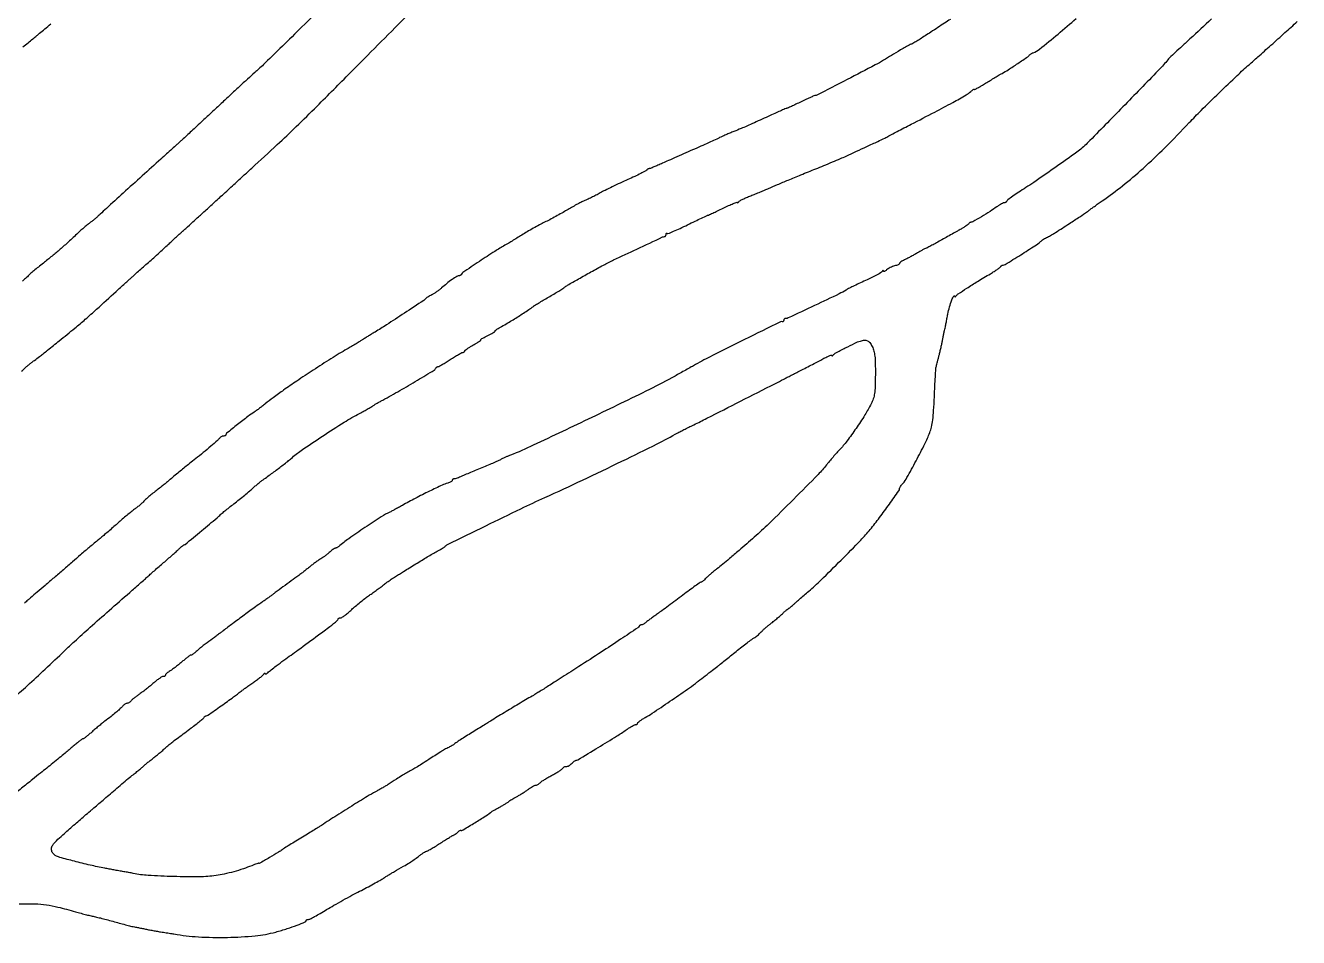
# Model space of a CAD drawing. Extents: x 18 to 1479, y 23 to 1138.
# Drawn here: x 709 to 1423, y 113 to 626 of the extents above; entities that cross this region are included whole.
import ezdxf

# ---------------------------------------------------------------- set-up
doc = ezdxf.new("R2010")
doc.units = 0

msp = doc.modelspace()

# ---------------------------------------------------------------- linework, layer by layer
for points in [[(874.270054, 635.25, -0.000787), (862.143879, 623.223097, -0.001107), (851.28743, 612.536784, -0.000642), (842.097197, 603.553659, -0.015271), (839.431822, 601.109265, 0.006427), (837.203611, 599.137192, 0.00117), (833.129973, 595.41995, 0.001259), (828.382546, 591.045421, 0.001142), (823.5, 586.502843, -0.0003), (818.398101, 581.740142, -0.000253), (812.990921, 576.703651, -0.000255), (808.051953, 572.112645, -0.00071), (804.575476, 568.893579, 0.000152), (801.727578, 566.262443, 0.000154), (798.896618, 563.643739, 0.00015), (796.436176, 561.364992, 0.000637), (794.966994, 560, -0.002912), (793.45557, 558.608522, -0.000602), (790.778147, 556.178125, -0.000633), (787.661775, 553.363288, -0.000596), (784.476051, 550.5, 0.000931), (773.991342, 541.06377, 0.000881), (763.346467, 531.413308, 0.000613), (753.935894, 522.830455, 0.007652), (750.423288, 519.518811, -0.013111), (749.393831, 518.569264, -0.005688), (747.978073, 517.358651, -0.005624), (746.442776, 516.104818, -0.007442), (745.015386, 515, 0.010397), (743.4749, 513.793019, 0.005199), (741.574856, 512.20625, 0.005159), (739.641497, 510.522471, 0.007586), (737.980783, 509, -0.004103), (732.625253, 504.021186, -0.006539), (727.956493, 499.862513, -0.007018), (723.433028, 496.048081, -0.005895), (718.535607, 492.130149, 0.00422), (715.756573, 489.922143, 0.004981), (713.16592, 487.784876, 0.00438), (711.013987, 485.940766, 0.031027), (710.035607, 484.974224, -0.031129), (709.041055, 483.992107, -0.003971), (706.758329, 482.034294, -0.004638)], [(706.313029, 431.442606, 0.041737), (708.5, 433.427421, -0.029792), (709.117105, 434.014932, -0.004944), (710.38125, 435.06122, -0.005411), (711.895256, 436.262361, -0.004765), (713.5, 437.483115, 0.001716), (716.414047, 439.671956, 0.004927), (718.417048, 441.218534, 0.002632), (720.948061, 443.234609, 0.000218), (727.5, 448.514856, 0.002257), (736.203432, 455.600356, 0.006701), (742.08433, 460.565822, 0.005523), (748.403476, 466.171559, 0.001154), (759.348813, 476.145511, -0.000003), (761.788373, 478.378862, -0.000003), (764.28182, 480.661494, -0.000003), (766.494741, 482.687275, -0.000009), (767.928802, 484, -0.002992), (769.415117, 485.344251, -0.000742), (771.866337, 487.528125, -0.000759), (774.679692, 490.019531, -0.000761), (777.497908, 492.5, 0.002301), (780.463206, 495.126181, 0.001698), (783.72226, 498.059375, 0.001716), (786.783692, 500.852782, 0.003846), (789.084992, 503, -0.001932), (791.112285, 504.906121, -0.00162), (793.276818, 506.9125, -0.001634), (795.266811, 508.733161, -0.004494), (796.686014, 510, 0.004054), (798.453224, 511.574688, 0.000436), (802.513332, 515.25841, 0.000536), (807.339508, 519.654308, 0.000431), (812.518941, 524.390332, -0.000072), (818.216845, 529.607968, -0.000051), (824.614884, 535.463844, -0.000051), (830.728631, 541.057225, -0.000109), (835.467898, 545.390332, 0.002217), (849.794337, 558.60034, 0.005041), (860.472764, 568.737356, 0.00413), (872.145212, 580.232294, 0.001068), (890.762192, 598.951357, -0.000835), (921.781984, 630.170301, -0.000747)], [(1373.970775, 629.236551, -0.005636), (1361.970288, 618, 0.000864), (1357.53787, 613.928422, 0.001335), (1353.722522, 610.392614, 0.000404), (1350.420558, 607.311157, 0.041399), (1350, 606.847195, -0.02883), (1345.354556, 601.456307, -0.000945), (1325.520084, 581.033859, -0.001056), (1305.779337, 560.87, -0.024997), (1299.925075, 555.482455, -0.020291), (1297.007321, 553.248926, -0.000734), (1285.523886, 545.200704, -0.00104), (1274.325581, 537.411412, -0.01226), (1269.892987, 534.5, 0.006143), (1265.868415, 531.926503, 0.009573), (1262.472349, 529.60138, 0.005906), (1259.739852, 527.603599, 0.139435), (1259.166667, 526.850539, -0.092525), (1258.963679, 526.525351, -0.066238), (1258.633888, 526.249846, -0.064456), (1258.232938, 526.06356, -0.076701), (1257.821037, 526, 0.108656), (1257.25099, 525.874642, 0.015765), (1256.181984, 525.339063, 0.017232), (1254.941499, 524.611504, 0.01399), (1253.662805, 523.75, -0.013387), (1249.774365, 521.123393, -0.007606), (1244.93963, 518.145185, -0.003076), (1240.102276, 515.306091, -0.131904), (1238.962179, 515, 0.084297), (1238.633144, 514.94413, 0.062575), (1238.302386, 514.779688, 0.062092), (1238.019995, 514.536773, 0.079665), (1237.833178, 514.25, -0.126844), (1237.515531, 513.849666, -0.010333), (1236.422698, 513.05779, -0.013363), (1235.05619, 512.163159, -0.009877), (1233.499845, 511.244603, 0.000072), (1231.458458, 510.093136, 0.000024), (1228.471829, 508.407737, 0.000024), (1225.16473, 506.541072, 0.000027), (1222, 504.754339, -0.002327), (1219.089313, 503.128639, -0.003589), (1216.55625, 501.752916, -0.001191), (1214.357485, 500.585835, -0.103845), (1214, 500.483563, 0.102764), (1213.661121, 500.387397, 0.002938), (1212.325, 499.679541, 0.005843), (1210.760555, 498.815203, 0.003974), (1209, 497.796896, -0.005495), (1207.075552, 496.69159, -0.004626), (1205.014063, 495.562433, -0.004668), (1203.113101, 494.566683, -0.012878), (1201.75, 493.912554, 0.020667), (1200.696689, 493.386755, 0.029012), (1199.807812, 492.826582, 0.028735), (1199.157756, 492.303274, 0.211979), (1199, 491.947893, -0.241415), (1198.833232, 491.622626, -0.036857), (1198.192188, 491.229964, -0.034361), (1197.303438, 490.84663, -0.02349), (1196.25, 490.530497, 0.032558), (1195.069096, 490.152654, 0.02282), (1193.79375, 489.582518, 0.023116), (1192.617556, 488.921125, 0.043777), (1191.75, 488.267101, -0.027516), (1191.076375, 487.72409, -0.065006), (1190.509564, 487.419131, -0.149468), (1190.146309, 487.394743, -0.343692), (1189.984687, 487.595012, 0.120528), (1189.917644, 487.850301, 0.327232), (1189.758058, 487.92574, 0.154619), (1189.519277, 487.795997, 0.038947), (1189.234687, 487.450059, -0.112695), (1188.281935, 486.58742, -0.009039), (1185.276784, 484.971825, -0.008465), (1180.752532, 482.740009, -0.00228), (1173.5, 479.354111, 0.006426), (1172.241435, 478.75378, 0.005618), (1170.940625, 478.094382, 0.005656), (1169.778511, 477.47197, 0.016702), (1169, 477.009084, -0.030763), (1165.100298, 474.83635, -0.001407), (1151.326655, 468.284579, -0.000467), (1136.551995, 461.324443, -0.110273), (1135.098789, 461, 0.089824), (1134.679287, 460.924024, 0.095294), (1134.322769, 460.70625, 0.099782), (1134.084236, 460.381509, 0.109085), (1134, 460, -0.076735), (1133.943628, 459.634843, -0.116287), (1133.779687, 459.360026, -0.139824), (1133.535361, 459.218981, -0.135295), (1133.25, 459.22562, 0.189732), (1132.158871, 459.135076, 0.000232), (1111.932839, 449.15781, 0.002022), (1093.960048, 440.191069, 0.011409), (1084.5, 435.14964, -0.000008), (1082.123441, 433.812678, -0.000004), (1079.059375, 432.089042, -0.000004), (1075.853729, 430.285821, -0.000005), (1073, 428.680623, -0.014399), (1058.68611, 421.163462, -0.001691), (1026.258363, 405.443064, -0.001499), (993.484394, 389.812243, -0.017997), (980.620672, 384.281867, 0.006606), (978.969711, 383.61622, 0.007655), (977.416698, 382.937956, 0.006922), (976.120841, 382.326425, 0.044297), (975.5, 381.951477, -0.052047), (974.766503, 381.523829, -0.002451), (972.15, 380.358686, -0.004016), (969.020535, 379.013351, -0.002875), (965.5, 377.557046, 0.001411), (961.823269, 376.048715, 0.001486), (958.218106, 374.545275, 0.00142), (955.116226, 373.230498, 0.006701), (953.348871, 372.447279, -0.012013), (952.061873, 371.893217, -0.013571), (950.800593, 371.425138, -0.012864), (949.71182, 371.085367, -0.069302), (949.098871, 371, 0.079677), (948.679126, 370.932684, 0.091151), (948.322793, 370.738095, 0.100762), (948.084562, 370.448453, 0.122474), (948, 370.108408, -0.211963), (947.828283, 369.721545, -0.049322), (947.242992, 369.288724, -0.042514), (946.409756, 368.882929, -0.03059), (945.422951, 368.570018, 0.048062), (942.382578, 367.487837, 0.004444), (935.171926, 364.032295, 0.006158), (927.271052, 360.037819, 0.007566), (920, 356.107587, -0.0018), (917.784262, 354.876686, -0.002113), (915.675, 353.726444, -0.001857), (913.885066, 352.768703, -0.013064), (913, 352.328579, 0.033932), (908.160443, 349.664699, 0.005277), (899.02635, 343.659774, 0.006042), (889.932464, 337.381928, 0.021078), (884.292206, 333.018537, -0.029301), (883.770843, 332.628729, -0.02862), (883.20349, 332.299195, -0.02986), (882.672853, 332.069022, -0.087616), (882.281988, 332, 0.137624), (881.832238, 331.873817, 0.016772), (880.967146, 331.306295, 0.018865), (879.9667, 330.542803, 0.01452), (878.93274, 329.638452, -0.014394), (877.807795, 328.654019, -0.011242), (876.532772, 327.648816, -0.011401), (875.302286, 326.766025, -0.02704), (874.339028, 326.181442, 0.026265), (873.288861, 325.546341, 0.007268), (871.709837, 324.440457, 0.007319), (869.955692, 323.134035, 0.007603), (868.262944, 321.79299, -0.003012), (866.54681, 320.407584, -0.002574), (864.722055, 318.967861, -0.002593), (863.049477, 317.676023, -0.007383), (861.866874, 316.799727, 0.001685), (857.642405, 313.743392, 0.001268), (853.016876, 310.355095, 0.000684), (848.707147, 307.172203, 0.015), (847.477439, 306.202977, -0.017054), (846.825091, 305.69314, -0.001896), (845.293132, 304.586724, -0.002307), (843.458228, 303.28484, -0.001867), (841.477439, 301.904162, 0.005887), (837.609707, 299.161755, 0.00144), (831.307388, 294.552856, 0.001557), (824.730196, 289.682167, 0.003004), (819.500754, 285.735192, -0.002872), (818.865149, 285.2552, -0.000282), (817.325221, 284.107472, -0.000356), (815.487893, 282.74173, -0.000282), (813.5, 281.268005, 0.001038), (809.360935, 278.189797, 0.006068), (807.206426, 276.539431, 0.010261), (805.627513, 275.246027, 0.007528), (803.928324, 273.75, -0.017281), (803.135056, 273.078582, -0.021022), (802.346133, 272.508427, -0.02011), (801.654055, 272.090232, -0.120011), (801.25, 271.980816, 0.147243), (800.79046, 271.82957, 0.008055), (799.545313, 270.928462, 0.011946), (798.086955, 269.781463, 0.008402), (796.5, 268.425272, -0.009296), (794.767027, 266.949646, -0.007674), (792.867188, 265.440075, -0.007763), (791.080852, 264.108535, -0.020483), (789.75, 263.228849, 0.019453), (788.6968, 262.535799, 0.02644), (787.807812, 261.826013, 0.025446), (787.155502, 261.183894, 0.187759), (787, 260.784392, -0.158032), (786.90302, 260.485219, -0.097144), (786.629602, 260.230415, -0.079043), (786.221265, 260.058382, -0.060317), (785.739071, 260, 0.133016), (785.031647, 259.808412, 0.016703), (783.67675, 258.954494, 0.018686), (782.108846, 257.803772, 0.014502), (780.489071, 256.44083, -0.009993), (778.671164, 254.882955, -0.006356), (776.49679, 253.139589, -0.006384), (774.318934, 251.482794, -0.011769), (772.5, 250.200545, 0.011346), (770.909976, 249.08168, 0.012893), (769.440091, 247.936966, 0.012134), (768.245232, 246.906379, 0.067398), (767.70031, 246.259714, -0.061788), (767.303366, 245.777833, -0.050654), (766.774783, 245.370041, -0.05253), (766.201371, 245.092398, -0.086706), (765.672551, 245, 0.102959), (765.092634, 244.879305, 0.037558), (764.347032, 244.485938, 0.035298), (763.572191, 243.919662, 0.035293), (762.88467, 243.25, -0.023484), (761.328344, 241.660837, -0.011849), (759.228902, 239.800154, -0.009449), (756.505977, 237.586556, -0.004711), (752.980272, 234.882486, 0.008255), (751.361842, 233.6229, 0.004085), (749.34733, 231.973639, 0.004053), (747.285222, 230.228589, 0.00592), (745.5, 228.655688, -0.007679), (743.917407, 227.271174, -0.011073), (742.472553, 226.099816, -0.007013), (741.237424, 225.170445, -0.150467), (740.81082, 225.023203, 0.148261), (740.371505, 224.873692, 0.005235), (738.910908, 223.802291, 0.009298), (737.204178, 222.472358, 0.006329), (735.31082, 220.899489, -0.001161), (730.699083, 216.987123, -0.003388), (727.491638, 214.315893, -0.002609), (723.831208, 211.341031, -0.000473), (717, 205.858811, 0.000222), (712.409886, 202.178908, 0.000097), (706.320073, 197.290315, 0.000096), (699.853227, 192.094961, 0.000128)], [(700.846756, 247.135406, 0.004582), (709.519357, 254.87095, 0.004187), (719.581027, 264.167411, 0.0032), (730.437836, 274.5, -0.007289), (735.975512, 279.684637, -0.002013), (744.827776, 287.668741, -0.001926), (755.43798, 297.087849, -0.001517), (767, 307.210431, 0.001029), (769.756522, 309.619023, 0.000868), (772.664312, 312.179303, 0.000875), (775.308961, 314.524302, 0.002436), (777.155103, 316.183231, -0.002936), (778.960619, 317.802391, -0.001181), (781.445837, 319.994449, -0.001169), (784.133611, 322.342802, -0.00148), (786.629159, 324.5, 0.00224), (789.027205, 326.579297, 0.002201), (791.420705, 328.692187, 0.002164), (793.50303, 330.562978, 0.008379), (794.769511, 331.75, -0.009969), (795.695043, 332.611951, -0.01409), (796.55528, 333.339062, -0.010168), (797.291814, 333.902724, -0.159554), (797.588891, 334, 0.175237), (798.135755, 334.197734, 0.00021), (807.409797, 341.919573, 0.000982), (816.002016, 349.108473, 0.030933), (818, 351.009429, -0.036008), (818.392427, 351.375289, -0.000801), (820.409375, 352.995638, -0.00181), (822.781418, 354.88096, -0.001223), (825.5, 357.014937, 0.003767), (828.455616, 359.359377, 0.00318), (831.548099, 361.88317, 0.003208), (834.339334, 364.221153, 0.008923), (836.259487, 365.910432, -0.007358), (837.872985, 367.338911, -0.006304), (839.612357, 368.79603, -0.006361), (841.226274, 370.079914, -0.018033), (842.394233, 370.919411, 0.012664), (845.310925, 372.96872, 0.002418), (850.498079, 376.852109, 0.001873), (855.700455, 380.817007, 0.022202), (857.641498, 382.449813, -0.034817), (863.241726, 386.924614, -0.005309), (875.094586, 394.928426, -0.006245), (887.353073, 402.799962, -0.018636), (896, 407.763101, 0.003215), (898.562439, 409.130627, 0.004215), (900.884375, 410.414489, 0.003115), (902.812208, 411.517645, 0.039403), (903.5, 411.992993, -0.033235), (904.132274, 412.441581, -0.004482), (905.528125, 413.281438, -0.005155), (907.203756, 414.246146, -0.004322), (909, 415.235451, 0.006298), (918.559602, 420.549877, 0.005458), (928.452682, 426.358283, 0.0015), (937.870814, 432.06555, 0.159263), (938.833333, 433.191933, -0.080947), (939.023931, 433.500872, -0.064021), (939.317249, 433.76263, -0.064567), (939.664309, 433.939703, -0.085917), (940.012619, 434, 0.127409), (940.564609, 434.142978, 0.005119), (942.37907, 435.175, 0.008706), (944.51194, 436.467445, 0.006025), (946.880689, 438, -0.007452), (949.263952, 439.532317, -0.010418), (951.441835, 440.825, -0.007081), (953.288677, 441.835533, -0.12223), (953.951403, 442, 0.071854), (954.352119, 442.057885, 0.086971), (954.691975, 442.226448, 0.100399), (954.919178, 442.476915, 0.134962), (955, 442.770886, -0.227215), (955.197518, 443.183096, -0.013672), (956.321875, 444.037429, -0.018293), (957.775745, 445.002152, -0.012322), (959.5, 446, 0.009901), (961.224509, 446.986881, 0.015054), (962.678125, 447.917958, 0.009625), (963.82936, 448.738171, 0.237443), (964, 449.07724, -0.248238), (964.170036, 449.39862, -0.013232), (965.175, 450.044268, -0.018218), (966.467166, 450.763936, -0.012025), (968, 451.5, 0.012058), (969.532831, 452.236188, 0.018263), (970.825, 452.956235, 0.01329), (971.829656, 453.602294, 0.248093), (972, 453.92447, -0.230561), (972.161221, 454.255511, -0.013416), (973.090276, 454.943718, -0.018138), (974.289391, 455.719876, -0.012168), (975.711579, 456.522596, 0.015695), (979.185425, 458.51576, 0.003341), (985.093776, 462.211554, 0.002837), (990.95976, 465.982478, 0.024029), (993.50273, 467.817394, -0.029836), (994.206171, 468.31266, -0.001793), (996.413232, 469.66645, -0.002682), (999.0579, 471.256266, -0.001978), (1002.00273, 472.989365, 0.003052), (1004.983347, 474.752162, 0.00377), (1007.738302, 476.432659, 0.003113), (1010.031753, 477.875333, 0.027703), (1011, 478.571138, -0.038834), (1012.619394, 479.681115, -0.001545), (1018.837579, 483.242735, -0.002917), (1025.808671, 487.153406, -0.002881), (1032.853293, 490.998624, -0.01274), (1038.546506, 493.87914, -0.001456), (1051.565278, 500.008303, -0.000251), (1066.050426, 506.767509, -0.109458), (1067.099716, 507, 0.128714), (1067.443047, 507.089872, 0.100721), (1067.735541, 507.342708, 0.089086), (1067.932217, 507.720926, 0.075599), (1068, 508.166667, -0.047279), (1068.038836, 508.576465, -0.140707), (1068.164965, 508.82566, -0.260434), (1068.349168, 508.885299, -0.148315), (1068.561583, 508.77175, 0.301029), (1069.046217, 508.673209, 0.003626), (1072.163476, 509.959889, 0.00933), (1075.811171, 511.577349, 0.005787), (1080.03474, 513.605083, -0.001685), (1084.253127, 515.673078, -0.002662), (1087.886466, 517.415243, -0.00064), (1091.074627, 518.918136, -0.11025), (1091.441382, 519, 0.107136), (1091.801243, 519.078003, 0.001118), (1094.150358, 520.152947, 0.003518), (1096.854021, 521.420579, 0.002271), (1099.968225, 522.924926, -0.006439), (1103.049971, 524.382041, -0.011238), (1105.645164, 525.498645, -0.00552), (1107.780007, 526.33356, -0.517398), (1108.015313, 526.174926, 0.225688), (1108.09127, 526.024135, 0.292111), (1108.241942, 526.01026, 0.094053), (1108.480966, 526.197355, 0.0285), (1108.765313, 526.562128, -0.114942), (1109.350041, 527.09259, -0.011251), (1111.046686, 527.987544, -0.013768), (1113.148479, 528.965133, -0.010484), (1115.5, 529.923107, 0.003165), (1118.089926, 530.934262, 0.002414), (1120.9125, 532.072703, 0.002441), (1123.546943, 533.165125, 0.00574), (1125.5, 534.012706, -0.004342), (1130.433251, 536.170029, -0.002396), (1136.497668, 538.725217, -0.002062), (1143.663093, 541.669344, -0.001324), (1152, 545.028988, 0.00266), (1156.496179, 546.854855, 0.002123), (1161.325, 548.869829, 0.002146), (1165.780052, 550.773653, 0.00542), (1169, 552.207664, 0.000394), (1180.623644, 557.5471, 0.00221), (1186.82993, 560.437258, 0.00382), (1190.692631, 562.293053, 0.015486), (1193, 563.513381, -0.007882), (1194.515625, 564.344699, -0.001084), (1197.703125, 566.019402, -0.001244), (1201.488017, 567.985543, -0.001052), (1205.5, 570.046308, 0.002323), (1218.771221, 576.905793, 0.00515), (1228.809629, 582.285951, 0.004462), (1236.296908, 586.486041, 0.05555), (1238.922547, 588.404988, -0.014629), (1239.720316, 589.094674, -0.03017), (1240.389748, 589.575916, -0.046464), (1240.856891, 589.813268, -0.529552), (1241, 589.716037, 0.558155), (1241.190911, 589.598296, 0.006068), (1242.835938, 590.449851, 0.011369), (1244.852465, 591.584559, 0.006399), (1247.25, 593.048169, -0.002528), (1249.862881, 594.671142, -0.002379), (1252.545312, 596.301057, -0.002365), (1254.936644, 597.723206, -0.008239), (1256.5, 598.608623, 0.017861), (1259.993609, 600.677029, 0.004827), (1265.375836, 604.202756, 0.00213), (1270.926459, 607.9502, 0.08281), (1272, 608.977413, -0.070337), (1272.293799, 609.272832, -0.024053), (1272.79375, 609.61458, -0.02336), (1273.389078, 609.943531, -0.024921), (1274, 610.207791, 0.080015), (1277.596781, 612.258178, 0.004169), (1287.924278, 620.715091, 0.007297), (1298.142089, 629.48117, 0.017686)], [(1227.5, 628.933292, 0.000119), (1224.302731, 626.846349, 0.000069), (1220.454336, 624.332337, 0.000069), (1216.591215, 621.807192, 0.000115), (1213.344547, 619.683292, -0.00345), (1210.560431, 617.888384, -0.00529), (1208.121534, 616.375717, -0.002008), (1206.013026, 615.110198, -0.134947), (1205.61216, 615, 0.130714), (1204.975441, 614.83065, 0.000762), (1199.615151, 611.751345, 0.003653), (1194.385669, 608.685449, 0.005958), (1190, 605.999671, -0.020304), (1185.37197, 603.344919, -0.000986), (1169.641886, 595.191127, -0.000111), (1152.274052, 586.236723, -0.25701), (1151.71846, 586.251908, 0.242533), (1151.540886, 586.261609, 0.000684), (1149.310561, 585.258458, 0.003758), (1146.785171, 584.095505, 0.002311), (1143.828132, 582.69002, -0.002277), (1140.853065, 581.275719, -0.003523), (1138.269216, 580.083943, -0.001135), (1136.025524, 579.0743, -0.105534), (1135.677425, 579, 0.10226), (1135.324711, 578.9271, 0.000855), (1132.739766, 577.805649, 0.002994), (1129.775788, 576.492559, 0.001918), (1126.349294, 574.934124, -0.000493), (1117.521151, 570.888493, -0.003677), (1113.313402, 569.002523, -0.006396), (1110.062896, 567.623545, -0.003477), (1106.0366, 566.008489, 0.004559), (1103.758873, 565.089104, 0.00419), (1101.432948, 564.102594, 0.004187), (1099.373342, 563.188032, 0.013771), (1098.0366, 562.536023, -0.012264), (1096.453347, 561.757858, -0.001429), (1092.867001, 560.115525, -0.001716), (1088.58915, 558.188985, -0.001402), (1084, 556.156576, 0.000571), (1079.120623, 554.005329, 0.000484), (1073.96875, 551.720958, 0.000487), (1069.278246, 549.630254, 0.001368), (1066, 548.15443, -0.004561), (1063.44524, 547.023875, -0.006447), (1061.148467, 546.067381, -0.003904), (1059.205052, 545.304857, -0.086678), (1058.611803, 545.18881, 0.080325), (1058.226956, 545.118558, 0.048106), (1057.804797, 544.921359, 0.04671), (1057.411547, 544.636743, 0.05921), (1057.111803, 544.3036, -0.120127), (1056.555216, 543.818092, -0.003479), (1053.742217, 542.384833, -0.00683), (1050.376169, 540.756305, -0.00463), (1046.5, 538.989424, 0.004422), (1042.268222, 537.062564, 0.003727), (1037.821875, 534.949849, 0.00376), (1033.793291, 532.961155, 0.010416), (1031, 531.482343, -0.00643), (1028.637776, 530.207536, -0.005304), (1026.0875, 528.907566, -0.005359), (1023.72124, 527.764295, -0.01423), (1022, 527.014339, 0.020188), (1020.239428, 526.222161, 0.006604), (1017.709903, 524.916834, 0.006568), (1014.936763, 523.391987, 0.007372), (1012.310307, 521.850921, -0.007192), (1009.483286, 520.190812, -0.004329), (1006.085183, 518.299262, -0.004335), (1002.673797, 516.477015, -0.007559), (999.810307, 515.033899, 0.009363), (996.92583, 513.567132, 0.005127), (993.444278, 511.667836, 0.005108), (989.946964, 509.665988, 0.008116), (987, 507.874066, -0.002037), (984.29141, 506.181639, -0.001947), (981.528125, 504.485494, -0.001928), (979.076946, 503.006953, -0.006973), (977.5, 502.093631, 0.015047), (971.849317, 498.697919, 0.004195), (963.211824, 493.043955, 0.000959), (953.928203, 486.829413, 0.154697), (953.166667, 485.872165, -0.086707), (952.967695, 485.538751, -0.06646), (952.650084, 485.256198, -0.066014), (952.266995, 485.065208, -0.082852), (951.876174, 485, 0.140723), (950.655563, 484.649523, 0.011636), (947.868165, 482.813371, 0.016037), (944.831719, 480.56282, 0.01751), (942.036166, 478.184548, -0.019923), (940.847941, 477.183524, -0.011953), (939.363749, 476.086873, -0.01196), (937.832534, 475.064902, -0.020353), (936.5, 474.295015, 0.00885), (935.314672, 473.646072, 0.010917), (934.234375, 472.997864, 0.009418), (933.353968, 472.419651, 0.0754), (933, 472.08959, -0.079346), (931.990739, 471.163189, -0.000446), (921.125042, 463.991955, -0.002094), (911.095841, 457.445686, -0.007668), (904.661634, 453.422847, 0.001345), (902.639433, 452.193803, 0.001233), (900.564418, 450.917961, 0.001232), (898.718284, 449.77027, 0.004051), (897.507966, 449, -0.007107), (896.220633, 448.191725, -0.001604), (894.008549, 446.855981, -0.001662), (891.445819, 445.331249, -0.001611), (888.846332, 443.807593, 0.004617), (884.603055, 441.286048, 0.003316), (879.907887, 438.3942, 0.003157), (874.97238, 435.265475, 0.003015), (870, 432.02665, 0.002469), (860.784815, 425.879226, 0.004608), (853.393338, 420.795755, 0.005636), (847.507541, 416.567612, 0.011751), (843.039344, 413.116143, -0.004163), (841.210221, 411.658387, -0.004494), (839.40291, 410.268492, -0.004248), (837.832152, 409.103649, -0.021507), (836.923894, 408.5, 0.026598), (833.348842, 406.071133, 0.006055), (827.572123, 401.56874, 0.001592), (821.392429, 396.598485, 0.226315), (821, 395.775893, -0.180587), (820.889435, 395.479749, -0.091481), (820.573971, 395.227918, -0.071449), (820.104614, 395.057341, -0.051528), (819.54969, 395, 0.075599), (818.935678, 394.906629, 0.052583), (818.2905, 394.628597, 0.05227), (817.712925, 394.219389, 0.071617), (817.29969, 393.73565, -0.070816), (816.297984, 392.559247, -0.003638), (812.520112, 389.267389, -0.006212), (808.25633, 385.697426, -0.006725), (804.015429, 382.329356, 0.005756), (800.600822, 379.628298, 0.001618), (795.333547, 375.333943, 0.000436), (789.701179, 370.703279, 0.046729), (789, 370.006339, -0.049439), (788.605592, 369.618532, -0.00161), (786.871037, 368.230316, -0.003074), (784.807154, 366.610012, -0.002131), (782.454595, 364.802339, 0.006247), (780.03344, 362.910052, 0.007055), (777.757741, 361.031827, 0.006505), (775.868241, 359.3842, 0.037912), (774.954595, 358.432261, -0.032798), (774.142414, 357.568548, -0.009963), (772.803475, 356.368764, -0.009931), (771.245621, 355.080775, -0.010673), (769.674257, 353.887095, 0.011323), (767.836296, 352.487126, 0.004674), (765.409667, 350.512982, 0.004621), (762.845601, 348.346588, 0.005928), (760.528824, 346.303819, -0.003236), (758.178625, 344.208982, -0.00228), (755.51041, 341.882997, -0.002301), (752.937826, 339.681534, -0.004837), (750.915067, 338, 0.002305), (748.936668, 336.372213, 0.00125), (746.517941, 334.353125, 0.001245), (744.066503, 332.285893, 0.001968), (741.976096, 330.5, -0.00021), (739.395328, 328.279441, -0.000046), (734.932812, 324.44375, -0.000048), (729.766384, 320.004693, -0.000045), (724.521593, 315.5, 0.000124), (719.531343, 311.212574, 0.000181), (715.14285, 307.4375, 0.000085), (711.406482, 304.219936, 0.003325), (710.581903, 303.5, -0.005392), (709.842021, 302.859383, -0.000438), (707.881478, 301.201469, -0.000589)], [(704.911783, 132.46376, -0.010235), (713.940191, 132.412544, -0.028636), (720.244352, 131.885562, -0.026497), (726.711173, 130.617447, -0.007751), (736.5, 127.991151, 0.002886), (739.709629, 127.09646, 0.003473), (742.7375, 126.293791, 0.002972), (745.295501, 125.650852, 0.02324), (746.5, 125.414418, -0.023119), (747.735401, 125.172228, -0.002502), (750.55625, 124.46749, -0.003067), (753.907344, 123.590514, -0.002468), (757.5, 122.607709, 0.002016), (761.129058, 121.611418, 0.002339), (764.590625, 120.693449, 0.002082), (767.527459, 119.942361, 0.013908), (769, 119.615541, -0.001302), (770.32031, 119.357245, -0.000365), (772.38125, 118.946919, -0.000368), (774.710942, 118.479531, -0.000388), (777, 118.016691, 0.003493), (779.362118, 117.554329, 0.002796), (781.9125, 117.088347, 0.002826), (784.276872, 116.683769, 0.007169), (786, 116.424254, -0.002526), (787.512201, 116.210846, -0.001936), (789.162919, 115.962847, -0.001957), (790.706023, 115.718715, -0.004636), (791.852489, 115.521807, 0.030725), (805.531141, 113.901128, 0.018788), (821.785183, 113.593421, 0.018763), (837.423618, 114.472668, 0.044121), (848.913913, 116.585764, 0.009189), (855.394227, 118.508525, 0.014072), (860.927204, 120.434378, 0.007728), (865.431918, 122.226047, 0.30299), (866, 123.077445, -0.198954), (866.093773, 123.303783, -0.08388), (866.367188, 123.498098, -0.064535), (866.771539, 123.632819, -0.045137), (867.25, 123.682037, 0.115282), (868.071494, 123.88468, 0.004766), (870.776562, 125.29617, 0.008058), (873.961023, 127.063153, 0.005612), (877.5, 129.155372, -0.005847), (881.632629, 131.595926, -0.0034), (886.646875, 134.433388, -0.003398), (891.710797, 137.208756, -0.005729), (896, 139.458714, 0.003929), (899.930468, 141.502487, 0.003766), (903.884375, 143.636383, 0.003731), (907.344114, 145.571117, 0.013537), (909.5, 146.876417, -0.002597), (911.178111, 147.943299, -0.002397), (912.9125, 149.021789, -0.002392), (914.466759, 149.96775, -0.007974), (915.5, 150.567613, 0.00291), (920.629223, 153.476405, 0.009227), (924.013033, 155.505452, 0.013097), (926.596852, 157.216053, 0.01449), (929, 159.005175, -0.010218), (930.413402, 160.076327, -0.01289), (931.765625, 161.005995, -0.011014), (932.926494, 161.724921, -0.093964), (933.5, 161.931078, 0.087956), (934.145322, 162.154402, 0.004311), (936.115625, 163.275338, 0.006879), (938.437163, 164.665771, 0.004903), (941, 166.28397, -0.002553), (943.562716, 167.918989, -0.003509), (945.884375, 169.360911, -0.00226), (947.847478, 170.548981, -0.041648), (948.5, 170.869405, 0.045582), (949.00013, 171.11989, 0.013282), (949.720312, 171.593774, 0.013229), (950.506628, 172.173132, 0.013797), (951.25, 172.785475, -0.019473), (951.922223, 173.326524, -0.042128), (952.485937, 173.675681, -0.080896), (952.860731, 173.795286, -0.458095), (953, 173.675177, 0.584035), (953.317609, 173.496015, 0.000992), (959.917357, 177.502326, 0.005068), (965.921844, 181.24762, 0.019886), (969.505669, 183.739652, -0.027059), (970.13773, 184.165847, -0.003538), (971.536132, 184.989115, -0.004107), (973.21117, 185.941059, -0.003427), (975.005669, 186.925422, 0.006621), (976.76356, 187.904366, 0.008915), (978.326665, 188.839608, 0.006485), (979.604099, 189.658377, 0.089574), (980, 190.035889, -0.087384), (980.373376, 190.395034, -0.009489), (981.38125, 191.044853, -0.011401), (982.623143, 191.773989, -0.008964), (984, 192.508681, 0.013844), (985.56442, 193.363174, 0.008239), (987.380852, 194.462114, 0.008243), (989.156598, 195.61805, 0.014088), (990.594391, 196.648213, -0.015493), (991.858606, 197.548644, -0.018822), (993.098282, 198.309163, -0.017661), (994.173674, 198.865359, -0.110951), (994.772962, 199, 0.093422), (995.286745, 199.096843, 0.035214), (995.950369, 199.411705, 0.033373), (996.642369, 199.865206, 0.034652), (997.25869, 200.401548, -0.047016), (998.110106, 201.106309, -0.009607), (999.748781, 202.175849, -0.01004), (1001.709421, 203.348369, -0.009276), (1003.767465, 204.473591, 0.011188), (1005.80897, 205.599934, 0.012554), (1007.719883, 206.775857, 0.011889), (1009.292122, 207.852703, 0.063527), (1010.050653, 208.561033, -0.044129), (1010.554892, 209.069803, -0.058849), (1011.097155, 209.428269, -0.072695), (1011.594204, 209.593763, -0.184515), (1011.961863, 209.52357, 0.221036), (1012.381133, 209.473653, 0.042943), (1013.100837, 209.779985, 0.038334), (1013.945107, 210.31505, 0.027136), (1014.806743, 211.03458, -0.011835), (1015.654133, 211.787381, -0.016106), (1016.455206, 212.422658, -0.012964), (1017.142274, 212.905261, -0.147663), (1017.456074, 213, 0.136716), (1018.450755, 213.277158, 0.000415), (1029.923465, 220.221854, 0.00237), (1040.234962, 226.542375, 0.013175), (1045.663478, 230.106586, -0.011288), (1047.337314, 231.21464, -0.014619), (1048.9231, 232.15006, -0.012322), (1050.275401, 232.852475, -0.114097), (1050.913478, 233, 0.073467), (1051.328648, 233.061333, 0.087908), (1051.680834, 233.239659, 0.100574), (1051.916271, 233.504733, 0.132207), (1052, 233.815859, -0.220318), (1052.199601, 234.246855, -0.01613), (1053.248437, 235.079718, -0.020104), (1054.621685, 236.016515, -0.013749), (1056.25, 236.972684, 0.021718), (1060.187374, 239.369935, 0.001783), (1070.161252, 246.104365, 0.002095), (1079.988641, 252.851435, 0.015934), (1084.5, 256.194257, -0.002126), (1085.991509, 257.364581, -0.000167), (1089.974233, 260.460252, -0.00025), (1094.030854, 263.60793, -0.000624), (1097, 265.903487, 0.003806), (1098.427054, 267.021377, 0.000686), (1101.064261, 269.125746, 0.000739), (1104.145946, 271.599198, 0.000669), (1107.325142, 274.165673, -0.003876), (1110.480614, 276.679741, -0.004647), (1113.490514, 278.995068, -0.004008), (1116.058509, 280.90063, -0.030574), (1117.325142, 281.711153, 0.027007), (1118.267385, 282.304675, 0.017022), (1119.30272, 283.092003, 0.017084), (1120.270769, 283.938252, 0.029858), (1121.003268, 284.711153, -0.027278), (1121.816073, 285.577695, -0.009159), (1123.092116, 286.753472, -0.009082), (1124.554284, 288.005292, -0.010266), (1126.003268, 289.151729, 0.008828), (1127.611318, 290.416515, 0.004592), (1129.574397, 292.047686, 0.004565), (1131.559751, 293.759785, 0.006941), (1133.25, 295.2866, -0.004562), (1134.688595, 296.598577, -0.008149), (1135.898438, 297.646865, -0.003633), (1136.902831, 298.476525, -0.631817), (1137, 298.430325, 0.615634), (1137.092596, 298.383624, 0.009943), (1137.682642, 298.838198, 0.01346), (1138.432124, 299.473636, 0.007224), (1139.323887, 300.295455, -0.008136), (1140.620523, 301.486022, -0.001861), (1142.852802, 303.454901, -0.001924), (1145.443229, 305.705029, -0.001874), (1148.073887, 307.955271, 0.017092), (1154.982178, 314.238492, 0.003912), (1166.205216, 325.342237, 0.003565), (1177.221912, 336.572762, 0.022763), (1182.5, 342.552668, 0.007991), (1187.746192, 349.289478, 0.006038), (1193.29772, 356.846543, 0.00181), (1198.586625, 364.288149, 0.154785), (1199, 365.591476, -0.124678), (1199.107086, 366.014251, -0.020227), (1199.543837, 366.748516, -0.021235), (1200.142523, 367.587989, -0.017267), (1200.851361, 368.435549, 0.056585), (1203.147826, 371.666046, 0.004285), (1208.26488, 381.11423, 0.006224), (1213.172265, 390.648508, 0.021862), (1215.981355, 396.952697, 0.040552), (1216.928444, 400.076168, 0.021851), (1217.608, 404.043285, 0.015501), (1218.115906, 409.37605, 0.005588), (1218.517844, 416.984198, -0.001994), (1218.78906, 422.928745, -0.00284), (1219.081053, 428.20725, -0.001582), (1219.36706, 432.662761, -0.041832), (1219.546506, 433.843031, -0.003314), (1219.766114, 434.736068, -0.000833), (1220.136026, 436.188265, -0.000851), (1220.56452, 437.847066, -0.000857), (1220.997526, 439.5, 0.005465), (1221.465301, 441.355237, 0.00296), (1222.002209, 443.646875, 0.002948), (1222.521236, 445.98633, 0.004652), (1222.935977, 448, -0.00177), (1223.317133, 449.906147, -0.001512), (1223.732045, 451.9125, -0.001523), (1224.120388, 453.734525, -0.00434), (1224.405662, 455, 0.006998), (1224.701476, 456.345531, 0.001815), (1225.139465, 458.519797, 0.001845), (1225.620611, 461.002033, 0.001882), (1226.080236, 463.471649, -0.02433), (1227.013385, 467.476976, -0.023235), (1228.342997, 471.436012, -0.047115), (1229.445784, 473.636187, -0.731994), (1229.975275, 473.5, 0.112551), (1230.056831, 473.215796, 0.328076), (1230.231499, 473.13502, 0.162395), (1230.480824, 473.278716, 0.039853), (1230.769801, 473.661771, -0.102568), (1231.934324, 474.860155, -0.004763), (1236.681899, 478.009997, -0.007308), (1242.676744, 481.782183, -0.004208), (1250, 486.158144, 0.007719), (1252.131311, 487.452089, 0.010958), (1253.982292, 488.672709, 0.007235), (1255.481874, 489.741852, 0.137378), (1255.833333, 490.191065, -0.08545), (1256.027819, 490.500347, -0.064552), (1256.332649, 490.762375, -0.06411), (1256.696692, 490.939606, -0.081434), (1257.065046, 491, 0.140045), (1258.322858, 491.359348, 0.001187), (1266.979631, 496.773858, 0.003309), (1274.980465, 501.878756, 0.036418), (1278.013714, 504.171969, -0.025609), (1278.769051, 504.769089, -0.011629), (1279.813121, 505.474946, -0.01148), (1280.951015, 506.169876, -0.015447), (1282.013714, 506.742742, 0.00743), (1283.107803, 507.310084, 0.00498), (1284.342511, 507.989748, 0.005015), (1285.52562, 508.672172, 0.009855), (1286.450154, 509.242742, 0.000877), (1294.355649, 514.359044, 0.002162), (1300.136044, 518.150059, 0.001718), (1304.421923, 521.008714, 0.028929), (1305.777945, 522.038513, -0.01844), (1306.57908, 522.673831, -0.00234), (1308.361348, 523.970349, -0.002742), (1310.493406, 525.488424, -0.002277), (1312.777945, 527.080756, 0.017522), (1324.162526, 535.542889, 0.014598), (1335.6606, 545.295248, 0.012849), (1347.911328, 556.899946, 0.008159), (1361.601142, 571.005023, -0.008935), (1368.181, 577.763454, -0.002763), (1378.322717, 587.704189, -0.002709), (1388.517086, 597.48011, -0.009955), (1395.121625, 603.5, 0.00214), (1400.008932, 607.816772, 0.000649), (1407.38241, 614.403069, 0.000671), (1415.273277, 621.489085, 0.00099), (1422.179701, 627.732655, -0.000812)], [(707, 613.46908, 0.000999), (709.955455, 615.827687, 0.001331), (712.630517, 617.983004, 0.000932), (714.865628, 619.800592, 0.0136), (715.635802, 620.464993, -0.011445), (716.440818, 621.165526, -0.000499), (719.311993, 623.545967, -0.000847), (722.724757, 626.359964, -0.000604)]]:
    msp.add_lwpolyline(points, format="xyb")
msp.add_lwpolyline([(1183.636059, 445.25, -0.049374), (1184.579677, 442.762827, -0.037952), (1185.123077, 439.907809, -0.023806), (1185.380061, 435.935992, -0.006108), (1185.410902, 429.5, -0.005961), (1185.279624, 422.71498, -0.027878), (1184.94019, 418.82368, -0.044862), (1184.259967, 415.949804, -0.038018), (1183.049734, 413.07193, -0.021197), (1179.514701, 406.846941, -0.010897), (1174.59443, 399.347577, -0.010816), (1169.453094, 392.207522, -0.026058), (1165.270463, 387.219542, 0.004715), (1163.260787, 385.020699, 0.003936), (1161.166949, 382.648635, 0.003973), (1159.285605, 380.448109, 0.010809), (1158, 378.851139, -0.029886), (1153.324379, 373.476271, -0.002155), (1139.454042, 359.455428, -0.003005), (1125.6187, 345.755678, -0.014577), (1117.5, 338.263107, -0.000699), (1108.904214, 330.803295, -0.002734), (1103.564356, 326.233018, -0.004374), (1099.738122, 323.051341, -0.007707), (1096.514574, 320.5, 0.008096), (1094.857815, 319.186627, 0.006479), (1093.114986, 317.720313, 0.006555), (1091.537563, 316.321346, 0.016478), (1090.436181, 315.25, -0.013537), (1089.560619, 314.388238, -0.018287), (1088.720954, 313.660938, -0.01546), (1087.995395, 313.113561, -0.155077), (1087.638056, 313, 0.153955), (1087.198586, 312.861397, 0.001421), (1084.373095, 310.870313, 0.004643), (1081.134661, 308.528947, 0.002965), (1077.41163, 305.75, -0.001295), (1073.396882, 302.732376, -0.001203), (1069.267439, 299.660706, -0.001199), (1065.582131, 296.946802, -0.004063), (1063.158903, 295.201339, 0.002601), (1061.246062, 293.831988, 0.002616), (1059.351133, 292.445329, 0.002552), (1057.711696, 291.219417, 0.010502), (1056.738569, 290.451339, -0.022879), (1055.997769, 289.895823, -0.02482), (1055.228645, 289.426331, -0.025349), (1054.534862, 289.093134, -0.099588), (1054.071902, 289, 0.074955), (1053.700925, 288.944072, 0.061382), (1053.334663, 288.779688, 0.062882), (1053.028157, 288.536818, 0.089461), (1052.833333, 288.25, -0.14088), (1052.080414, 287.352724, -0.000743), (1042.476029, 280.904631, -0.003248), (1031.570312, 273.708477, -0.002172), (1019, 265.608156, 0.000152), (1014.50376, 262.736413, 0.000123), (1009.675, 259.648555, 0.000124), (1005.218357, 256.795557, 0.000319), (1002, 254.731249, -0.002073), (999.31257, 253.020763, -0.002077), (996.61278, 251.333732, -0.002029), (994.244989, 249.881055, -0.008274), (992.788189, 249.028092, 0.006208), (989.189314, 246.940858, 0.000713), (981.159485, 242.134062, 0.000743), (973.158632, 237.312892, 0.005691), (969.42973, 235, -0.002427), (968.025661, 234.116369, -0.00036), (965.183548, 232.349767, -0.000406), (961.822537, 230.267758, -0.000349), (958.285868, 228.084315, 0.00228), (954.882768, 225.965138, 0.003422), (951.933974, 224.081865, 0.00142), (949.426992, 222.446371, 0.074886), (949, 222.06396, -0.071918), (948.663724, 221.759197, -0.011417), (947.9125, 221.277837, -0.012453), (946.99381, 220.749242, -0.010611), (946, 220.236904, 0.008133), (944.901261, 219.677347, 0.005469), (943.66404, 219.004273, 0.005509), (942.480604, 218.326373, 0.010859), (941.558433, 217.757258, -0.00079), (934.853307, 213.430381, -0.003094), (930.693432, 210.791514, -0.004945), (927.699708, 208.95923, -0.008226), (925.137461, 207.482353, 0.005435), (922.473756, 205.96674, 0.005427), (919.84228, 204.392838, 0.003998), (916.633547, 202.390609, 0.001358), (912, 199.429886, -0.006891), (910.399617, 198.432046, -0.004127), (908.472226, 197.288506, -0.004131), (906.534798, 196.181857, -0.007169), (904.905451, 195.299404, 0.016165), (900.33567, 192.717033, 0.00257), (891.576306, 187.324569, 0.003038), (882.042324, 181.306722, 0.00421), (873.573171, 175.787714, -0.009076), (872.813459, 175.303108, -0.000365), (870.024619, 173.597374, -0.000641), (866.717537, 171.583804, -0.000454), (863, 169.331469, 0.001594), (859.287783, 167.070773, 0.002252), (855.996875, 165.031788, 0.001291), (853.232502, 163.291807, 0.031707), (852.5, 162.760244, -0.037655), (850.562751, 161.389259, -0.003337), (845.406965, 158.341156, -0.000733), (839.721595, 155.042128, -0.54518), (839.467604, 155.172413, 0.47377), (839.341326, 155.256476, 0.005774), (838.27924, 154.917312, 0.011818), (836.991572, 154.455599, 0.006872), (835.467604, 153.843967, -0.018086), (830.77136, 152.080368, -0.012896), (825.399521, 150.434656, -0.013016), (820.055078, 149.09582, -0.021258), (815.456898, 148.273728, -0.031386), (806.151955, 147.605826, -0.008952), (791.664863, 147.736177, -0.008544), (777.304724, 148.368265, -0.038605), (769, 149.523746, 0.006355), (767.839892, 149.762185, 0.003431), (766.405621, 150.027829, 0.003416), (764.940652, 150.278461, 0.005372), (763.678711, 150.471594, -0.004496), (762.404295, 150.664351, -0.002724), (760.899305, 150.91426, -0.002728), (759.408018, 151.178632, -0.004799), (758.178711, 151.4157, 0.000904), (756.971644, 151.658245, 0.00056), (755.552496, 151.939086, 0.000561), (754.15028, 152.213311, 0.001011), (753, 152.434513, -0.009286), (744.847868, 154.142551, -0.006951), (735.932577, 156.31488, -0.004056), (727.703442, 158.512989, -0.075174), (725.25, 159.606266, -0.109131), (723.612901, 161.247514, -0.161672), (723.121829, 163.201983, -0.127705), (723.874998, 165.412066, -0.057216), (725.859607, 167.783704, -0.007516), (729.478374, 171.119081, -0.001834), (735.546477, 176.505654, -0.001698), (741.621894, 181.822473, -0.009735), (744.906897, 184.567241, 0.007119), (746.296728, 185.716215, 0.001161), (748.954476, 187.988502, 0.001279), (752.069641, 190.678287, 0.001126), (755.305992, 193.5, -0.002875), (758.775838, 196.504003, -0.002213), (762.595748, 199.74366, -0.002237), (766.193452, 202.740221, -0.005336), (768.899096, 204.925225, 0.001837), (771.081299, 206.662423, 0.002633), (773.001609, 208.219381, 0.001416), (774.615278, 209.549523, 0.040683), (775, 209.925225, -0.039041), (775.377315, 210.296119, -0.001641), (776.821875, 211.501766, -0.002822), (778.54813, 212.916566, -0.002002), (780.5, 214.485042, 0.002645), (782.560938, 216.145528, 0.00259), (784.61875, 217.839328, 0.002549), (786.40916, 219.344159, 0.009778), (787.5, 220.307874, -0.012129), (789.225364, 221.817784, -0.008886), (791.208774, 223.411463, -0.003994), (794.380333, 225.82808, -0.000468), (801.5, 231.15325, 0.004801), (804.206385, 233.214304, 0.007054), (806.541667, 235.081849, 0.003689), (808.476245, 236.698296, 0.119883), (808.833333, 237.189347, -0.079074), (809.02247, 237.499271, -0.063822), (809.311472, 237.761871, -0.064806), (809.652162, 237.939528, -0.088036), (809.992954, 238, 0.154407), (810.8475, 238.270341, 0.000749), (818.402742, 243.599177, 0.003673), (825.292899, 248.550741, 0.013654), (829.522561, 251.81839, -0.01572), (830.187659, 252.32784, -0.001499), (831.853518, 253.515134, -0.001912), (833.849751, 254.91746, -0.001506), (836.021798, 256.421223, 0.007417), (838.17286, 257.948391, 0.009483), (840.105738, 259.421371, 0.007683), (841.674724, 260.70451, 0.075947), (842.233924, 261.344256, -0.030373), (842.518989, 261.73734, -0.116444), (842.757834, 261.919206, -0.342058), (842.911754, 261.881502, -0.164656), (842.984687, 261.678571, 0.314337), (843.122858, 261.48817, 0.165906), (843.42877, 261.486607, 0.07193), (843.90701, 261.727928, 0.029913), (844.474955, 262.178571, -0.015184), (846.445206, 263.838714, -0.006228), (849.213029, 265.975163, -0.003451), (853.542521, 269.185256, -0.00065), (861.5, 274.984773, 0.00113), (872.958729, 283.352893, 0.005696), (879.297666, 288.11615, 0.003826), (883.47739, 291.383274, 0.207769), (883.939668, 292.25, -0.162475), (884.061582, 292.536432, -0.08632), (884.366088, 292.779688, -0.070596), (884.802348, 292.944331, -0.055034), (885.306589, 293, 0.146513), (886.061969, 293.226202, 0.01353), (887.681494, 294.355641, 0.016533), (889.567895, 295.847365, 0.012224), (891.556589, 297.614947, -0.010095), (893.777391, 299.605819, -0.006948), (896.369748, 301.775072, -0.007008), (898.923429, 303.79351, -0.014167), (901, 305.29651, 0.005108), (903.013359, 306.698886, 0.003155), (905.353125, 308.386717, 0.003164), (907.644186, 310.08384, 0.005678), (909.5, 311.510052, -0.010318), (911.377799, 312.925636, -0.005607), (913.739486, 314.590762, -0.005584), (916.180721, 316.231433, -0.008805), (918.315271, 317.578489, 0.000758), (920.693421, 319.026294, 0.000296), (923.973445, 321.032649, 0.000293), (927.520336, 323.207993, 0.000365), (930.815271, 325.234783, -0.002522), (933.940716, 327.138782, -0.002804), (936.976986, 328.944402, -0.002592), (939.582672, 330.45614, -0.014632), (941, 331.214429, 0.010392), (941.993811, 331.735341, 0.012202), (942.9125, 332.271114, 0.011165), (943.663971, 332.757781, 0.070744), (944, 333.063549, -0.106018), (945.278091, 334.072561, -0.000248), (966.824033, 344.654897, -0.001829), (986.530145, 354.232236, -0.005582), (1000, 360.53366, 0.003634), (1021.035536, 370.274754, 0.003047), (1043.205094, 380.903037, 0.002871), (1062.964105, 390.66498, 0.01233), (1074.549497, 396.833757, -0.010181), (1075.704167, 397.454959, -0.001639), (1077.98329, 398.612496, -0.00181), (1080.676982, 399.957294, -0.001589), (1083.5, 401.342761, 0.003854), (1090.908109, 405.020211, 0.000331), (1109.785519, 414.588865, 0.000216), (1129.295232, 424.504869, 0.007015), (1134, 426.982375, -0.006187), (1134.924927, 427.471396, -0.000753), (1136.96875, 428.515954, -0.000894), (1139.401306, 429.749098, -0.000737), (1142, 431.055829, 0.002599), (1144.941442, 432.548658, 0.00155), (1148.426563, 434.353937, 0.001552), (1151.887297, 436.173905, 0.002688), (1154.75, 437.710503, -0.009434), (1157.148741, 438.956675, -0.016939), (1159.168561, 439.874201, -0.012605), (1160.754699, 440.484499, -0.512333), (1161.015313, 440.304349, 0.147772), (1161.085162, 440.088123, 0.314851), (1161.241942, 440.030028, 0.134286), (1161.480908, 440.167536, 0.037026), (1161.765313, 440.5, -0.11206), (1162.922999, 441.503102, -0.003466), (1168.534124, 444.451897, -0.006557), (1173.975166, 447.173553, -0.036758), (1177, 448.371959, -0.050795), (1179.316871, 448.846991, -0.135943), (1180.963069, 448.565252, -0.126694), (1182.300381, 447.457519, -0.041446)], format="xyb", close=True)

doc.saveas('drawing.dxf')
